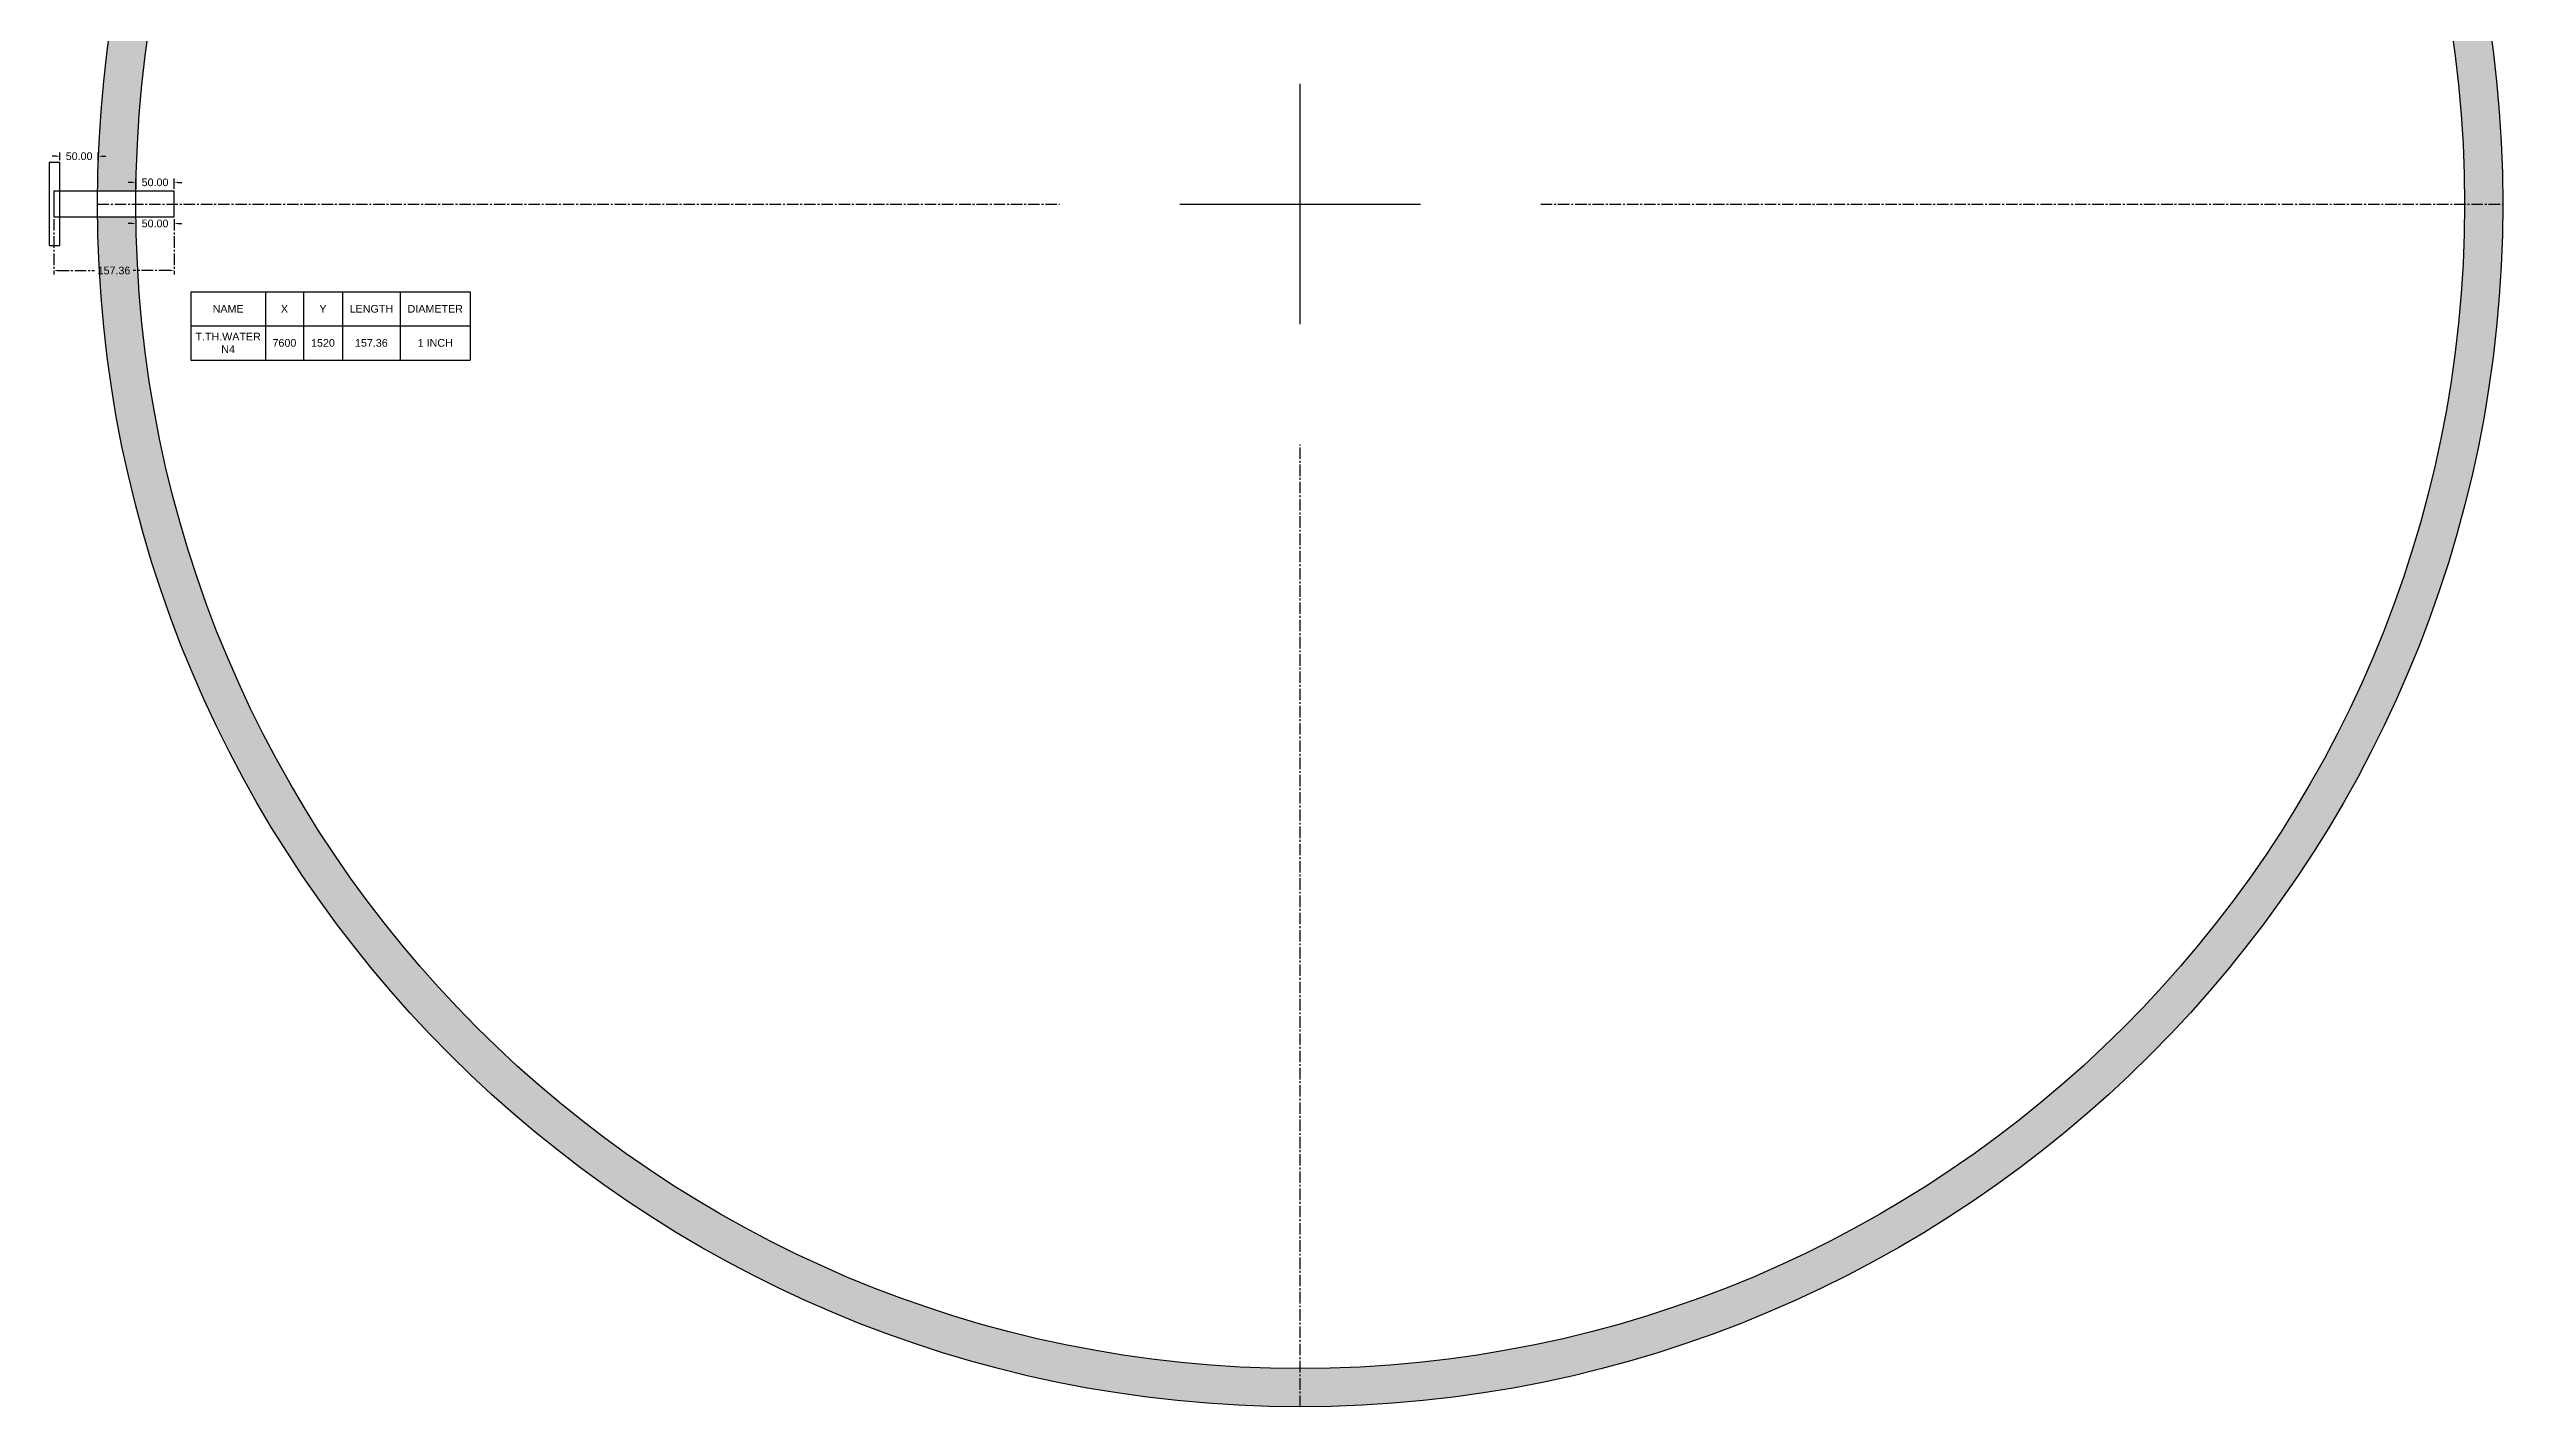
# Model space of a CAD drawing. Header units: millimetres. Extents: x 1188 to 4391, y 18 to 3563.
# Drawn here: x 1188 to 4391, y 18 to 1791 of the extents above; entities that cross this region are included whole.
import ezdxf

# ---------------------------------------------------------------- set-up
doc = ezdxf.new("R2010")
doc.units = ezdxf.units.MM
doc.header["$LTSCALE"] = 20
doc.header["$MEASUREMENT"] = 0
doc.linetypes.add('CENTER2', pattern=[1.125, 0.75, -0.125, 0.125, -0.125])
doc.layers.get('Defpoints').update_dxf_attribs({"color": 10})
doc.styles.get("Standard").update_dxf_attribs({"font": 'arial.ttf', "height": 10})
doc.dimstyles.get("Standard").update_dxf_attribs({"dimtxt": 10, "dimasz": 5, "dimexe": 5, "dimexo": 3, "dimgap": 5, "dimtad": 0, "dimtih": 1, "dimtoh": 1, "dimzin": 0, "dimdsep": 46, "dimtxsty": 'Standard', "dimcen": -0.09, "dimclrd": 7, "dimclre": 7, "dimclrt": 7, "dimadec": 1, "dimazin": 0, "dimtfac": 1, "dimtofl": 0, "dimtmove": 0, "dimatfit": 3, "dimfxl": 1, "dimtolj": 1, "dimtzin": 0, "dimlwd": 25, "dimlwe": 25, "dimarcsym": 0})

# ---------------------------------------------------------------- blocks, each defined once
blk = doc.blocks.new('*T1')
at = {"color": 0, "linetype": 'ByBlock', "lineweight": -2, "transparency": 16777216}
for p, q in [((0, 0), (364.8, 0)), ((0, 0), (0, -89)), ((97.5, 0), (97.5, -89)), ((147, 0), (147, -89)), ((198.1, 0), (198.1, -89)), ((273.6, 0), (273.6, -89)), ((364.8, 0), (364.8, -89)), ((0, -44.5), (364.8, -44.5)), ((0, -89), (364.8, -89))]:
    blk.add_line(p, q, dxfattribs=at)
at = {"color": 0, "transparency": 16777216, "char_height": 10, "attachment_point": 5}
for s, insert, width in [('NAME', (48.8, -22.2), 97.4), ('X', (122.3, -22.2), 49.392), ('Y', (172.6, -22.2), 50.945), ('LENGTH', (235.8, -22.2), 75.34), ('DIAMETER', (319.2, -22.2), 91.096), ('T.TH.WATER\\PN4', (48.8, -66.7), 97.4), ('7600', (122.3, -66.7), 49.392), ('1520', (172.6, -66.7), 50.945), ('157.36', (235.8, -66.7), 75.34), ('1 INCH', (319.2, -66.7), 91.096)]:
    blk.add_mtext(s, dxfattribs=dict(at, insert=insert, width=width))
blk = doc.blocks.new('*U2')
at = {"color": 0, "linetype": 'CENTER2', "transparency": 16777216}
for p, q in [((0, 314), (0, 1570.12)), ((-1570.12, 0), (-314, 0)), ((314, 0), (1570.12, 0)), ((0, -1570.12), (0, -314))]:
    blk.add_line(p, q, dxfattribs=at)
at = {"color": 0, "linetype": 'Continuous', "transparency": 16777216}
for p, q in [((0, -157), (0, 157)), ((-157, 0), (157, 0))]:
    blk.add_line(p, q, dxfattribs=at)
blk = doc.blocks.new('*D8')
at = {"color": 7, "linetype": 'CENTER2', "lineweight": 25, "transparency": 16777216}
for p, q in [((1197.3, 1650.8), (1192.3, 1650.8)), ((1202.3, 1645.5), (1202.3, 1655.8)), ((1252.3, 1645.5), (1252.3, 1655.8)), ((1257.3, 1650.8), (1262.3, 1650.8))]:
    blk.add_line(p, q, dxfattribs=at)
at = {"color": 7, "transparency": 16777216}
for points in [[(1197.3, 1651.7), (1197.3, 1650), (1202.3, 1650.8)], [(1257.3, 1651.7), (1257.3, 1650), (1252.3, 1650.8)]]:
    blk.add_solid(points, dxfattribs=at)
at = {"layer": 'Defpoints', "color": 0, "transparency": 16777216}
for p in [(1202.3, 1642.5), (1252.3, 1650.8), (1252.3, 1642.5)]:
    blk.add_point(p, dxfattribs=at)
at = {"color": 7, "transparency": 16777216, "insert": (1227.3, 1650.8), "char_height": 10, "attachment_point": 5}
blk.add_mtext('\\A1;50.00', dxfattribs=at)
blk = doc.blocks.new('*D9')
at = {"color": 7, "linetype": 'CENTER2', "lineweight": 25, "transparency": 16777216}
for p, q in [((1296.4, 1616.7), (1291.4, 1616.7)), ((1301.4, 1608.2), (1301.4, 1621.7)), ((1351.4, 1608.2), (1351.4, 1621.7)), ((1356.4, 1616.7), (1361.4, 1616.7))]:
    blk.add_line(p, q, dxfattribs=at)
at = {"color": 7, "transparency": 16777216}
for points in [[(1296.4, 1617.6), (1296.4, 1615.9), (1301.4, 1616.7)], [(1356.4, 1617.6), (1356.4, 1615.9), (1351.4, 1616.7)]]:
    blk.add_solid(points, dxfattribs=at)
at = {"layer": 'Defpoints', "color": 0, "transparency": 16777216}
for p in [(1301.4, 1605.2), (1351.4, 1616.7), (1351.4, 1605.2)]:
    blk.add_point(p, dxfattribs=at)
at = {"color": 7, "transparency": 16777216, "insert": (1326.4, 1616.7), "char_height": 10, "attachment_point": 5}
blk.add_mtext('\\A1;50.00', dxfattribs=at)
blk = doc.blocks.new('*D10')
at = {"color": 7, "linetype": 'CENTER2', "lineweight": 25, "transparency": 16777216}
for p, q in [((1296.4, 1563), (1291.4, 1563)), ((1301.4, 1568.8), (1301.4, 1558)), ((1351.4, 1568.8), (1351.4, 1558)), ((1356.4, 1563), (1361.4, 1563))]:
    blk.add_line(p, q, dxfattribs=at)
at = {"color": 7, "transparency": 16777216}
for points in [[(1296.4, 1563.8), (1296.4, 1562.1), (1301.4, 1563)], [(1356.4, 1563.8), (1356.4, 1562.1), (1351.4, 1563)]]:
    blk.add_solid(points, dxfattribs=at)
at = {"layer": 'Defpoints', "color": 0, "transparency": 16777216}
for p in [(1301.4, 1571.8), (1351.4, 1571.8), (1351.4, 1563)]:
    blk.add_point(p, dxfattribs=at)
at = {"color": 7, "transparency": 16777216, "insert": (1326.4, 1563), "char_height": 10, "attachment_point": 5}
blk.add_mtext('\\A1;50.00', dxfattribs=at)
blk = doc.blocks.new('*D11')
at = {"color": 7, "linetype": 'CENTER2', "lineweight": 25, "transparency": 16777216}
for p, q in [((1194.1, 1568.8), (1194.1, 1496.6)), ((1351.4, 1568.8), (1351.4, 1496.6)), ((1199.1, 1501.6), (1247.5, 1501.6)), ((1346.4, 1501.6), (1298, 1501.6))]:
    blk.add_line(p, q, dxfattribs=at)
at = {"color": 7, "transparency": 16777216}
for points in [[(1199.1, 1502.4), (1199.1, 1500.7), (1194.1, 1501.6)], [(1346.4, 1502.4), (1346.4, 1500.7), (1351.4, 1501.6)]]:
    blk.add_solid(points, dxfattribs=at)
at = {"layer": 'Defpoints', "color": 0, "transparency": 16777216}
for p in [(1194.1, 1571.8), (1351.4, 1571.8), (1351.4, 1501.6)]:
    blk.add_point(p, dxfattribs=at)
at = {"color": 7, "transparency": 16777216, "insert": (1272.8, 1501.6), "char_height": 10, "attachment_point": 5}
blk.add_mtext('\\A1;157.36', dxfattribs=at)

msp = doc.modelspace()

# ---------------------------------------------------------------- hatches: boundary and pattern name
h = msp.add_hatch()
h.set_pattern_fill('ANGLE', color=256, scale=30)
h.set_pattern_definition([(0, (0, 0), (0, 8.25), [6, -2.25]), (90, (0, 0), (-8.25, 5e-16), [6, -2.25])])
h.paths.add_polyline_path([(2821.349, 3108.45), (2821.349, 3158.45, 0.4111), (1251.438, 1605.158), (1301.441, 1605.158, -0.41099769)])
h.paths.add_polyline_path([(1301.44, 1571.758), (1251.438, 1571.758, 0.41110288), (2821.349, 18.45), (2821.349, 68.45, -0.41100066)])
h.paths.add_polyline_path([(4391.349, 1588.45), (4341.349, 1588.45, -0.41421356), (2821.349, 68.45), (2821.349, 18.45, 0.41421356)])
h.paths.add_polyline_path([(2821.349, 3158.45), (2821.349, 3108.45, -0.41421356), (4341.349, 1588.45), (4391.349, 1588.45, 0.41421356)])

# ---------------------------------------------------------------- linework, layer by layer
for points in [[(1188.077, 1534.458), (1202.277, 1534.458), (1202.277, 1642.458), (1188.077, 1642.458)], [(1194.077, 1571.758), (1351.44, 1571.758), (1351.441, 1605.158), (1194.077, 1605.158)]]:
    msp.add_lwpolyline(points, close=True)
for radius in [1570, 1520]:
    msp.add_circle((2821.349, 1588.45), radius)

# ---------------------------------------------------------------- block references
at = {"linetype": 'CENTER2'}
msp.add_blockref('*U2', (2821.349, 1588.45), dxfattribs=at)
msp.add_blockref('*T1', (1373.011, 1473.83))

# ---------------------------------------------------------------- dimensions: what is measured, and where the dimension line sits
for base, p1, p2, picture, middle in [((1252.278, 1650.841), (1202.277, 1642.458), (1252.278, 1642.458), '*D8', (1227.278, 1650.841)), ((1351.441, 1616.746), (1301.441, 1605.158), (1351.441, 1605.158), '*D9', (1326.441, 1616.746)), ((1351.44, 1501.566), (1194.077, 1571.758), (1351.44, 1571.758), '*D11', (1272.759, 1501.566)), ((1351.44, 1562.965), (1301.44, 1571.758), (1351.44, 1571.758), '*D10', (1326.44, 1562.965))]:
    dim = msp.add_linear_dim(base=base, p1=p1, p2=p2, dimstyle='Standard')
    dim.commit()
    dim.dimension.update_dxf_attribs({"geometry": picture, "text_midpoint": middle})

doc.saveas('drawing.dxf')
